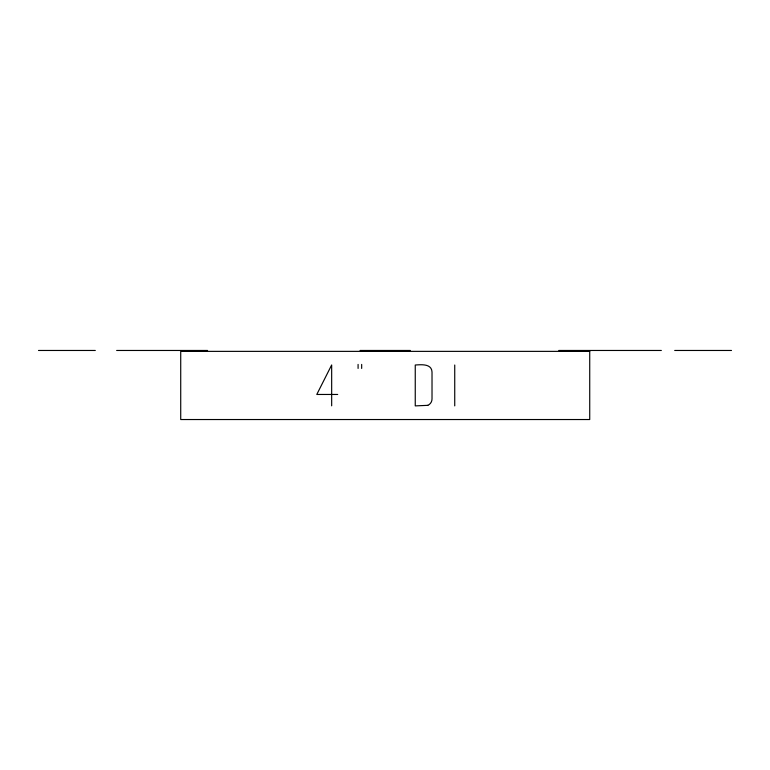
<?xml version="1.0" encoding="UTF-8"?>
<svg xmlns="http://www.w3.org/2000/svg" width="770" height="770" viewBox="0 0 770 770"><rect width="100%" height="100%" fill="white"/><g stroke="black" fill="none" stroke-linecap="round" stroke-linejoin="round"><path stroke-width="1.16" d="M38.5 350.466L95.307 350.466M116.645 350.466L207.582 350.466M360.062 350.466L410.304 350.466M558.77 350.466L661.353 350.466M674.693 350.466L731.5 350.466M337.693 394.461L316.788 394.461L331.668 364.97L331.668 405.829M454.733 365.019L454.733 405.886M361.669 364.412L361.669 368.435M358.089 364.412L358.089 368.435M427.783 405.347L415.251 405.886L415.251 365.019C421.123 364.633 431.652 363.488 432.018 372.016L432.018 398.899A6.978 6.978 0 0 1 427.783 405.347M589.724 351.37L180.719 351.37L180.719 419.534L589.724 419.534L589.724 351.37"/></g></svg>
